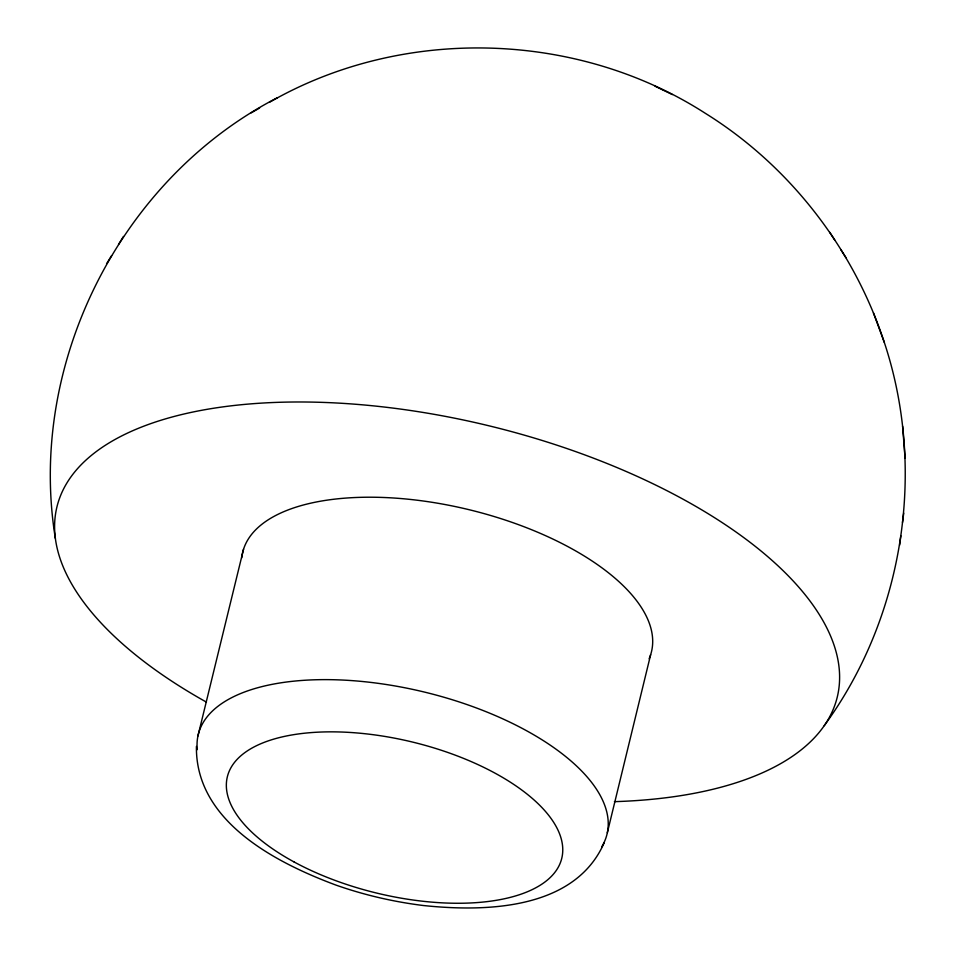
<?xml version="1.0" encoding="UTF-8"?>
<svg xmlns="http://www.w3.org/2000/svg" width="956" height="956" viewBox="0 0 956 956"><rect width="100%" height="100%" fill="white"/><g stroke="black" fill="none" stroke-linecap="round" stroke-linejoin="round"><path stroke-width="1.43" d="M196.422 746.421C195.311 821.264 275.675 862.635 335.95 885.089C364.188 895.019 393.49 901.795 423.185 905.499C485.349 912.048 574.616 910.016 604.12 842.881M824.239 725.664C903.767 616.99 926.675 470.125 884.288 342.344C853.493 248.333 789.381 165.567 705.289 113.286C576.384 30.389 402.201 25.943 269.317 102.376M899.62 545.183L900.851 535.778M902.5 522.478L903.719 513.133M197.94 735.953L243.553 549.21M607.311 832.807L650.642 654.729M277.312 97.763C120.205 178.832 26.995 363.961 55.364 538.431M106.57 263.725L111.601 255.622M118.532 244.401L123.479 236.443M251.201 112.856L259.602 108.016M655.051 86.207L663.117 90.103M663.392 90.246L672.379 94.572M829.76 232.296L834.743 240.064M840.754 249.528L846 257.702M884.288 342.344L873.449 312.911M905.081 458.175L902.607 426.173M206.436 702.122A401.58 181.066 13.7 0 1 178.414 415.358A401.58 181.066 13.7 0 1 771.683 560.085A401.58 181.066 13.7 0 1 614.409 801.654M241.737 557.838A210.356 94.847 13.7 0 1 471.236 510.229A210.356 94.847 13.7 0 1 649.124 658.744M197.271 749.659A210.356 94.847 13.7 0 1 423.795 691.917A210.356 94.847 13.7 0 1 601.611 847.004M293.97 861.894A172.104 77.603 13.7 0 0 561.614 858.894A172.104 77.603 13.7 0 0 328.063 731.866A172.104 77.603 13.7 0 0 293.97 861.894"/></g></svg>
